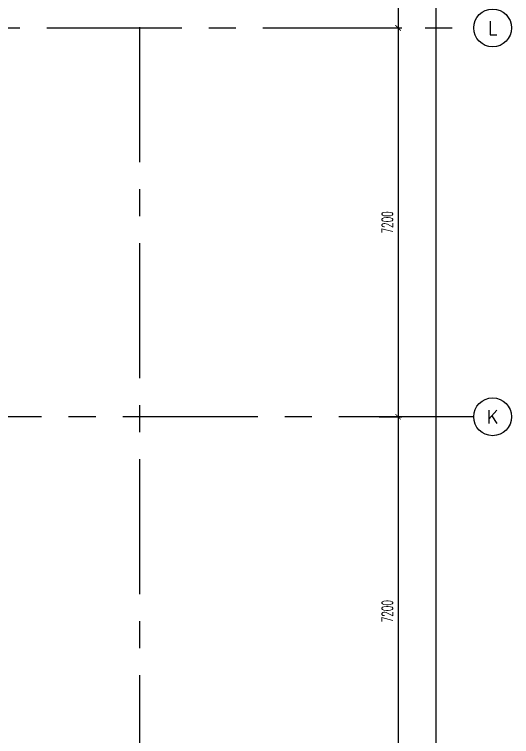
# Model space of a CAD drawing. Extents: x -0.4 to 93, y -13.2 to 77.1.
# Drawn here: x 83.75 to 92.95, y 44.25 to 57.62 of the extents above; entities that cross this region are included whole.
import ezdxf
from ezdxf.enums import TextEntityAlignment as Align

# ---------------------------------------------------------------- set-up
doc = ezdxf.new("R2010")
doc.units = 0
doc.header["$MEASUREMENT"] = 0
doc.header["$PDMODE"] = 3
doc.header["$PDSIZE"] = 0.1
doc.linetypes.add('CENTERX2', pattern=[4, 2.5, -0.5, 0.5, -0.5])
doc.layers.get('0').update_dxf_attribs({"linetype": 'CONTINUOUS'})
doc.layers.get('DEFPOINTS').update_dxf_attribs({"linetype": 'CONTINUOUS'})
for name, color, linetype in [('AX-CR', 11, 'CONTINUOUS'), ('AX-DIM', 11, 'CONTINUOUS'), ('AX-TXT', 2, 'CONTINUOUS'), ('AXES', 11, 'CENTERX2')]:
    doc.layers.add(name, color=color, linetype=linetype)
doc.styles.add('ROMANS', font='ROMANS.shx', dxfattribs={"width": 0.6})
doc.dimstyles.new('STANDARD in', dxfattribs={"dimtxt": 0.2, "dimasz": 0.1, "dimexe": 0.07, "dimexo": 0.05, "dimgap": 0.1, "dimtad": 1, "dimdec": 0, "dimlfac": 1000, "dimzin": 0, "dimdsep": 46, "dimtxsty": 'ROMANS', "dimblk": 'ARCHTICK', "dimcen": 0.05, "dimdle": 0.05, "dimclrd": 7, "dimclre": 7, "dimclrt": 2, "dimadec": 0, "dimazin": 0, "dimtfac": 1, "dimtdec": 0, "dimtmove": 2, "dimatfit": 3, "dimldrblk": 'ARCHTICK', "dimfxl": 0, "dimtolj": 1, "dimtzin": 0, "dimarcsym": 0})

# ---------------------------------------------------------------- blocks, each defined once
blk = doc.blocks.new('_ARCHTICK')
at = {"color": 0, "linetype": 'ByBlock', "const_width": 0.15}
blk.add_lwpolyline([(-0.5, -0.5), (0.5, 0.5)], dxfattribs=at)
blk = doc.blocks.new('*D207')
at = {"layer": 'AX-DIM', "color": 7, "lineweight": -2}
for p, q in [((91.552, 64.87), (91.552, 5.45)), ((80.97, 64.82), (91.622, 64.82)), ((80.97, 5.5), (91.622, 5.5))]:
    blk.add_line(p, q, dxfattribs=at)
at = {"layer": 'DEFPOINTS', "color": 0}
for p in [(80.92, 64.82), (80.92, 5.5), (91.552, 5.5)]:
    blk.add_point(p, dxfattribs=at)
at = {"layer": 'AX-DIM', "color": 7, "lineweight": -2, "xscale": 0.1, "yscale": 0.1, "zscale": 0.1}
for p, rotation in [((91.552, 64.82), 90), ((91.552, 5.5), 270)]:
    blk.add_blockref('_ARCHTICK', p, dxfattribs=dict(at, rotation=rotation))
at = {"layer": 'AX-DIM', "color": 2, "insert": (91.352, 35.16), "char_height": 0.2, "attachment_point": 5, "rotation": 90, "style": 'ROMANS'}
blk.add_mtext('\\A1;59320', dxfattribs=at)
blk = doc.blocks.new('*D208')
at = {"layer": 'AX-DIM', "color": 7, "lineweight": -2}
for p, q in [((90.852, 64.62), (90.852, 57.32)), ((90.502, 64.57), (90.922, 64.57)), ((90.502, 57.37), (90.922, 57.37))]:
    blk.add_line(p, q, dxfattribs=at)
at = {"layer": 'DEFPOINTS', "color": 0}
for p in [(90.452, 64.57), (90.452, 57.37), (90.852, 57.37)]:
    blk.add_point(p, dxfattribs=at)
at = {"layer": 'AX-DIM', "color": 7, "lineweight": -2, "xscale": 0.1, "yscale": 0.1, "zscale": 0.1}
for p, rotation in [((90.852, 64.57), 90), ((90.852, 57.37), 270)]:
    blk.add_blockref('_ARCHTICK', p, dxfattribs=dict(at, rotation=rotation))
at = {"layer": 'AX-DIM', "color": 2, "insert": (90.652, 60.97), "char_height": 0.2, "attachment_point": 5, "rotation": 90, "style": 'ROMANS'}
blk.add_mtext('\\A1;7200', dxfattribs=at)
blk = doc.blocks.new('*D195')
at = {"layer": 'AX-DIM', "color": 7, "lineweight": -2}
for p, q in [((90.502, 50.17), (90.922, 50.17)), ((90.852, 50.22), (90.852, 42.92)), ((90.502, 42.97), (90.922, 42.97))]:
    blk.add_line(p, q, dxfattribs=at)
at = {"layer": 'DEFPOINTS', "color": 0}
for p in [(90.452, 50.17), (90.452, 42.97), (90.852, 42.97)]:
    blk.add_point(p, dxfattribs=at)
at = {"layer": 'AX-DIM', "color": 7, "lineweight": -2, "xscale": 0.1, "yscale": 0.1, "zscale": 0.1}
for p, rotation in [((90.852, 50.17), 90), ((90.852, 42.97), 270)]:
    blk.add_blockref('_ARCHTICK', p, dxfattribs=dict(at, rotation=rotation))
at = {"layer": 'AX-DIM', "color": 2, "insert": (90.652, 46.57), "char_height": 0.2, "attachment_point": 5, "rotation": 90, "style": 'ROMANS'}
blk.add_mtext('\\A1;7200', dxfattribs=at)
blk = doc.blocks.new('*D197')
at = {"layer": 'AX-DIM', "color": 7, "lineweight": -2}
for p, q in [((90.502, 57.37), (90.922, 57.37)), ((90.852, 57.42), (90.852, 50.12)), ((90.502, 50.17), (90.922, 50.17))]:
    blk.add_line(p, q, dxfattribs=at)
at = {"layer": 'DEFPOINTS', "color": 0}
for p in [(90.452, 57.37), (90.452, 50.17), (90.852, 50.17)]:
    blk.add_point(p, dxfattribs=at)
at = {"layer": 'AX-DIM', "color": 7, "lineweight": -2, "xscale": 0.1, "yscale": 0.1, "zscale": 0.1}
for p, rotation in [((90.852, 57.37), 90), ((90.852, 50.17), 270)]:
    blk.add_blockref('_ARCHTICK', p, dxfattribs=dict(at, rotation=rotation))
at = {"layer": 'AX-DIM', "color": 2, "insert": (90.652, 53.77), "char_height": 0.2, "attachment_point": 5, "rotation": 90, "style": 'ROMANS'}
blk.add_mtext('\\A1;7200', dxfattribs=at)
blk = doc.blocks.new('AXR')
at = {"layer": 'AX-CR'}
blk.add_circle((350, 0), 350, dxfattribs=at)
at = {"layer": 'AX-TXT', "style": 'ROMANS'}
blk.add_attdef('AX', text='', height=250, dxfattribs=at).set_placement((350, 0), align=Align.MIDDLE)

msp = doc.modelspace()

# ---------------------------------------------------------------- linework, layer by layer
at = {"layer": 'AXES'}
for p, q in [((86.0695, -1.1143), (86.0695, 76.4248)), ((0.35, 57.37), (92.2481, 57.37)), ((92.2523, 50.17), (22.4295, 50.17))]:
    msp.add_line(p, q, dxfattribs=at)

# ---------------------------------------------------------------- block references
at = {"layer": 'AXES', "xscale": 0.001000000047497451, "yscale": 0.0009999999892897904, "zscale": 0.001}
for p, values in [((92.2523, 57.37), {'AX': 'L'}), ((92.2523, 50.17), {'AX': 'K'})]:
    msp.add_blockref('AXR', p, dxfattribs=at).add_auto_attribs(values)

# ---------------------------------------------------------------- dimensions: what is measured, and where the dimension line sits
at = {"layer": 'AX-DIM'}
for base, p1, p2, picture, middle in [((91.5523, 5.5), (80.9195, 64.82), (80.9195, 5.5), '*D207', (91.3523, 35.16)), ((90.8523, 42.97), (90.4523, 50.17), (90.4523, 42.97), '*D195', (90.6523, 46.57))]:
    dim = msp.add_linear_dim(base=base, p1=p1, p2=p2, angle=270, dimstyle='STANDARD in', dxfattribs=at)
    dim.commit()
    dim.dimension.update_dxf_attribs({"geometry": picture, "text_midpoint": middle})
at = {"layer": 'AX-DIM', "color": 6}
for base, p1, p2, picture, middle in [((90.8523, 57.37), (90.4523, 64.57), (90.4523, 57.37), '*D208', (90.6523, 60.97)), ((90.8523, 50.17), (90.4523, 57.37), (90.4523, 50.17), '*D197', (90.6523, 53.77))]:
    dim = msp.add_linear_dim(base=base, p1=p1, p2=p2, angle=270, dimstyle='STANDARD in', dxfattribs=at)
    dim.commit()
    dim.dimension.update_dxf_attribs({"geometry": picture, "text_midpoint": middle})

doc.saveas('drawing.dxf')
